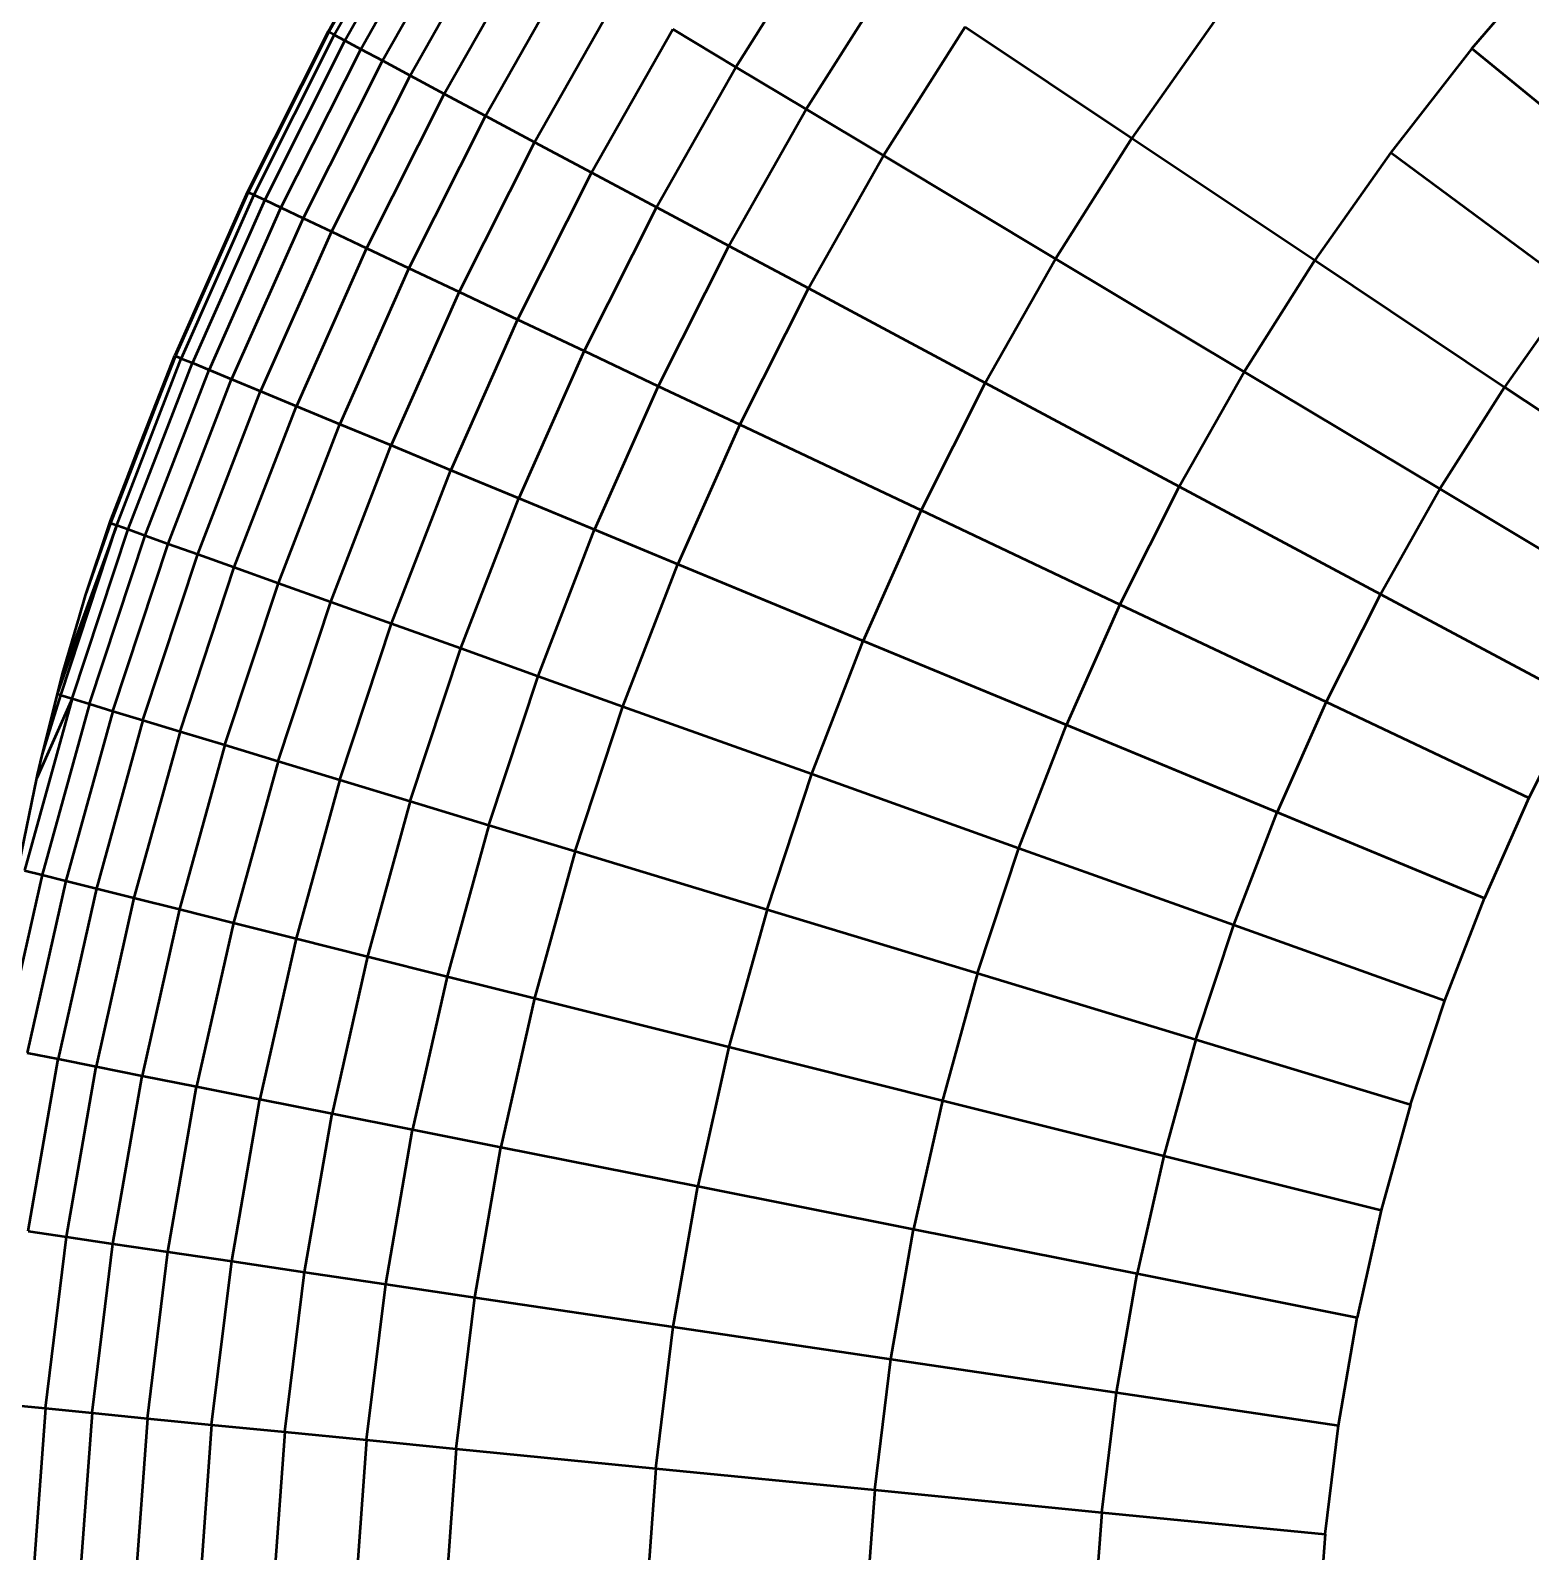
# Model space of a CAD drawing. Header units: millimetres. Extents: x -232 to 1390, y -69 to 653.
# Drawn here: x 90.79 to 124.04, y 134.38 to 168.1 of the extents above; entities that cross this region are included whole.
import ezdxf

# ---------------------------------------------------------------- set-up
doc = ezdxf.new("R2010")
doc.units = ezdxf.units.MM
doc.layers.add('Видимый контур (ГОСТ)', color=7, linetype='Continuous', lineweight=50)

msp = doc.modelspace()

# ---------------------------------------------------------------- linework, layer by layer
at = {"layer": 'Видимый контур (ГОСТ)'}
for p, q in [((97.383, 168.077), (99.341, 171.536)), ((97.399, 168.069), (99.357, 171.526)), ((97.522, 168.003), (99.477, 171.455)), ((97.756, 167.878), (99.705, 171.318)), ((98.109, 167.689), (100.048, 171.112)), ((98.588, 167.433), (100.514, 170.833)), ((99.201, 167.105), (101.11, 170.476)), ((106.422, 167.292), (108.331, 170.307)), ((99.959, 166.7), (101.848, 170.033)), ((122.739, 167.704), (124.649, 169.919)), ((100.876, 166.21), (102.739, 169.499)), ((107.983, 166.356), (109.845, 169.296)), ((101.963, 165.629), (103.796, 168.866)), ((117.024, 168.303), (115.203, 165.716)), ((97.383, 168.077), (95.595, 164.527)), ((97.399, 168.069), (95.612, 164.519)), ((97.522, 168.003), (95.738, 164.46)), ((97.383, 168.077), (97.399, 168.069)), ((97.399, 168.069), (97.522, 168.003)), ((97.522, 168.003), (97.756, 167.878)), ((103.225, 164.954), (105.024, 168.13)), ((105.024, 168.13), (106.422, 167.292)), ((109.697, 165.329), (111.506, 168.186)), ((111.506, 168.186), (115.203, 165.716)), ((97.756, 167.878), (95.979, 164.346)), ((98.109, 167.689), (96.34, 164.175)), ((97.756, 167.878), (98.109, 167.689)), ((98.109, 167.689), (98.588, 167.433)), ((122.739, 167.704), (120.94, 165.399)), ((122.739, 167.704), (126.649, 164.495)), ((98.588, 167.433), (96.831, 163.943)), ((98.588, 167.433), (99.201, 167.105)), ((104.663, 164.186), (106.422, 167.292)), ((106.422, 167.292), (107.983, 166.356)), ((99.201, 167.105), (97.459, 163.646)), ((99.201, 167.105), (99.959, 166.7)), ((99.959, 166.7), (98.237, 163.278)), ((99.959, 166.7), (100.876, 166.21)), ((106.268, 163.328), (107.983, 166.356)), ((107.983, 166.356), (109.697, 165.329)), ((100.876, 166.21), (99.176, 162.834)), ((100.876, 166.21), (101.963, 165.629)), ((101.963, 165.629), (100.29, 162.307)), ((101.963, 165.629), (103.225, 164.954)), ((113.51, 163.043), (115.203, 165.716)), ((115.203, 165.716), (119.256, 163.008)), ((108.03, 162.386), (109.697, 165.329)), ((109.697, 165.329), (113.51, 163.043)), ((120.94, 165.399), (119.256, 163.008)), ((120.94, 165.399), (125.003, 162.386)), ((103.225, 164.954), (101.584, 161.695)), ((103.225, 164.954), (104.663, 164.186)), ((95.595, 164.527), (93.985, 160.894)), ((95.612, 164.519), (94.002, 160.887)), ((95.738, 164.46), (94.13, 160.833)), ((95.979, 164.346), (94.376, 160.732)), ((95.595, 164.527), (95.612, 164.519)), ((95.612, 164.519), (95.738, 164.46)), ((95.738, 164.46), (95.979, 164.346)), ((95.979, 164.346), (96.34, 164.175)), ((96.34, 164.175), (94.746, 160.578)), ((96.831, 163.943), (95.247, 160.371)), ((96.34, 164.175), (96.831, 163.943)), ((96.831, 163.943), (97.459, 163.646)), ((104.663, 164.186), (103.058, 160.998)), ((104.663, 164.186), (106.268, 163.328)), ((97.459, 163.646), (95.89, 160.105)), ((97.459, 163.646), (98.237, 163.278)), ((98.237, 163.278), (96.684, 159.776)), ((98.237, 163.278), (99.176, 162.834)), ((106.268, 163.328), (104.703, 160.219)), ((106.268, 163.328), (108.03, 162.386)), ((111.951, 160.29), (113.51, 163.043)), ((113.51, 163.043), (117.692, 160.537)), ((117.692, 160.537), (119.256, 163.008)), ((119.256, 163.008), (123.462, 160.198)), ((99.176, 162.834), (97.644, 159.378)), ((99.176, 162.834), (100.29, 162.307)), ((100.29, 162.307), (98.783, 158.906)), ((100.29, 162.307), (101.584, 161.695)), ((108.03, 162.386), (106.509, 159.365)), ((108.03, 162.386), (111.951, 160.29)), ((125.003, 162.386), (123.462, 160.198)), ((101.584, 161.695), (100.105, 158.358)), ((101.584, 161.695), (103.058, 160.998)), ((92.549, 157.187), (94.002, 160.887)), ((94.002, 160.887), (92.564, 157.233)), ((92.572, 157.179), (94.002, 160.887)), ((93.175, 158.819), (93.985, 160.894)), ((93.985, 160.894), (94.002, 160.887)), ((94.002, 160.887), (94.13, 160.833)), ((103.058, 160.998), (101.611, 157.735)), ((103.058, 160.998), (104.703, 160.219)), ((92.703, 157.132), (94.13, 160.833)), ((92.953, 157.043), (94.376, 160.732)), ((93.33, 156.908), (94.746, 160.578)), ((94.13, 160.833), (94.376, 160.732)), ((94.376, 160.732), (94.746, 160.578)), ((94.746, 160.578), (95.247, 160.371)), ((116.25, 157.992), (117.692, 160.537)), ((117.692, 160.537), (122.03, 157.937)), ((93.841, 156.725), (95.247, 160.371)), ((95.247, 160.371), (95.89, 160.105)), ((104.703, 160.219), (103.293, 157.038)), ((104.703, 160.219), (106.509, 159.365)), ((111.951, 160.29), (110.528, 157.465)), ((111.951, 160.29), (116.25, 157.992)), ((122.03, 157.937), (123.462, 160.198)), ((123.462, 160.198), (127.595, 157.436)), ((94.496, 156.491), (95.89, 160.105)), ((95.89, 160.105), (96.684, 159.776)), ((95.305, 156.201), (96.684, 159.776)), ((96.684, 159.776), (97.644, 159.378)), ((96.284, 155.851), (97.644, 159.378)), ((97.644, 159.378), (98.783, 158.906)), ((106.509, 159.365), (105.138, 156.274)), ((106.509, 159.365), (110.528, 157.465)), ((97.444, 155.436), (98.783, 158.906)), ((98.783, 158.906), (100.105, 158.358)), ((92.886, 158.068), (93.175, 158.819)), ((98.792, 154.954), (100.105, 158.358)), ((100.105, 158.358), (101.611, 157.735)), ((92.564, 157.233), (92.886, 158.068)), ((116.25, 157.992), (114.935, 155.38)), ((116.25, 157.992), (120.711, 155.608)), ((120.711, 155.608), (122.03, 157.937)), ((122.03, 157.937), (126.294, 155.381)), ((100.327, 154.405), (101.611, 157.735)), ((101.611, 157.735), (103.293, 157.038)), ((92.006, 155.573), (92.549, 157.187)), ((92.006, 155.573), (92.572, 157.179)), ((92.549, 157.187), (92.564, 157.233)), ((92.572, 157.179), (92.549, 157.187)), ((92.572, 157.179), (92.703, 157.132)), ((110.528, 157.465), (109.246, 154.572)), ((110.528, 157.465), (114.935, 155.38)), ((91.385, 153.388), (92.703, 157.132)), ((91.459, 153.366), (92.703, 157.132)), ((92.703, 157.132), (91.499, 153.841)), ((91.713, 153.289), (92.953, 157.043)), ((92.096, 153.172), (93.33, 156.908)), ((92.703, 157.132), (92.953, 157.043)), ((92.953, 157.043), (93.33, 156.908)), ((93.33, 156.908), (93.841, 156.725)), ((102.041, 153.791), (103.293, 157.038)), ((103.293, 157.038), (105.138, 156.274)), ((92.616, 153.015), (93.841, 156.725)), ((93.281, 152.813), (94.496, 156.491)), ((93.841, 156.725), (94.496, 156.491)), ((94.496, 156.491), (95.305, 156.201)), ((94.104, 152.563), (95.305, 156.201)), ((95.305, 156.201), (96.284, 155.851)), ((103.921, 153.118), (105.138, 156.274)), ((105.138, 156.274), (109.246, 154.572)), ((95.099, 152.262), (96.284, 155.851)), ((96.284, 155.851), (97.444, 155.436)), ((91.864, 155.091), (92.006, 155.573)), ((120.711, 155.608), (119.508, 153.218)), ((120.711, 155.608), (125.095, 153.265)), ((96.278, 151.904), (97.444, 155.436)), ((97.444, 155.436), (98.792, 154.954)), ((114.935, 155.38), (113.75, 152.707)), ((114.935, 155.38), (119.508, 153.218)), ((91.499, 153.841), (91.864, 155.091)), ((97.648, 151.488), (98.792, 154.954)), ((98.792, 154.954), (100.327, 154.405)), ((108.108, 151.621), (109.246, 154.572)), ((109.246, 154.572), (113.75, 152.707)), ((99.207, 151.015), (100.327, 154.405)), ((100.327, 154.405), (102.041, 153.791)), ((91.385, 153.388), (91.499, 153.841)), ((100.949, 150.487), (102.041, 153.791)), ((102.041, 153.791), (103.921, 153.118)), ((91.713, 153.289), (90.659, 149.478)), ((91.713, 153.289), (90.929, 151.529)), ((91.044, 152.036), (91.385, 153.388)), ((91.044, 152.036), (91.459, 153.366)), ((92.096, 153.172), (91.047, 149.381)), ((91.459, 153.366), (91.385, 153.388)), ((91.459, 153.366), (91.713, 153.289)), ((91.713, 153.289), (92.096, 153.172)), ((92.096, 153.172), (92.616, 153.015)), ((102.861, 149.907), (103.921, 153.118)), ((103.921, 153.118), (108.108, 151.621)), ((119.508, 153.218), (118.423, 150.771)), ((119.508, 153.218), (124.002, 151.092)), ((125.095, 153.265), (124.002, 151.092)), ((92.616, 153.015), (91.573, 149.249)), ((93.281, 152.813), (92.248, 149.08)), ((92.616, 153.015), (93.281, 152.813)), ((93.281, 152.813), (94.104, 152.563)), ((94.104, 152.563), (93.082, 148.871)), ((94.104, 152.563), (95.099, 152.262)), ((112.698, 149.978), (113.75, 152.707)), ((113.75, 152.707), (118.423, 150.771)), ((95.099, 152.262), (94.09, 148.619)), ((95.099, 152.262), (96.278, 151.904)), ((90.945, 151.598), (91.044, 152.036)), ((96.278, 151.904), (95.286, 148.319)), ((96.278, 151.904), (97.648, 151.488)), ((90.539, 149.623), (90.929, 151.529)), ((90.929, 151.529), (90.945, 151.598)), ((97.648, 151.488), (96.674, 147.971)), ((97.648, 151.488), (99.207, 151.015)), ((107.115, 148.616), (108.108, 151.621)), ((108.108, 151.621), (112.698, 149.978)), ((124.002, 151.092), (123.016, 148.869)), ((99.207, 151.015), (98.255, 147.575)), ((99.207, 151.015), (100.949, 150.487)), ((117.46, 148.274), (118.423, 150.771)), ((118.423, 150.771), (123.016, 148.869)), ((100.949, 150.487), (100.021, 147.133)), ((100.949, 150.487), (102.861, 149.907)), ((102.861, 149.907), (101.959, 146.648)), ((102.861, 149.907), (107.115, 148.616)), ((111.78, 147.201), (112.698, 149.978)), ((112.698, 149.978), (117.46, 148.274)), ((90.659, 149.478), (91.047, 149.381)), ((91.047, 149.381), (90.185, 145.542)), ((91.573, 149.249), (90.717, 145.437)), ((91.047, 149.381), (91.573, 149.249)), ((92.248, 149.08), (91.399, 145.301)), ((91.573, 149.249), (92.248, 149.08)), ((92.248, 149.08), (93.082, 148.871)), ((93.082, 148.871), (92.242, 145.133)), ((93.082, 148.871), (94.09, 148.619)), ((122.141, 146.599), (123.016, 148.869)), ((94.09, 148.619), (93.262, 144.93)), ((94.09, 148.619), (95.286, 148.319)), ((107.115, 148.616), (106.271, 145.567)), ((107.115, 148.616), (111.78, 147.201)), ((95.286, 148.319), (94.47, 144.69)), ((95.286, 148.319), (96.674, 147.971)), ((116.621, 145.733), (117.46, 148.274)), ((117.46, 148.274), (122.141, 146.599)), ((96.674, 147.971), (95.874, 144.411)), ((96.674, 147.971), (98.255, 147.575)), ((98.255, 147.575), (97.473, 144.093)), ((98.255, 147.575), (100.021, 147.133)), ((100.021, 147.133), (99.258, 143.738)), ((100.021, 147.133), (101.959, 146.648)), ((111.78, 147.201), (111, 144.383)), ((111.78, 147.201), (116.621, 145.733)), ((101.959, 146.648), (101.217, 143.348)), ((101.959, 146.648), (106.271, 145.567)), ((121.378, 144.29), (122.141, 146.599)), ((116.621, 145.733), (115.907, 143.154)), ((116.621, 145.733), (121.378, 144.29)), ((90.717, 145.437), (91.399, 145.301)), ((106.271, 145.567), (105.578, 142.481)), ((106.271, 145.567), (111, 144.383)), ((90.737, 141.485), (91.399, 145.301)), ((91.399, 145.301), (92.242, 145.133)), ((91.588, 141.359), (92.242, 145.133)), ((92.242, 145.133), (93.262, 144.93)), ((92.616, 141.206), (93.262, 144.93)), ((93.262, 144.93), (94.47, 144.69)), ((93.835, 141.025), (94.47, 144.69)), ((94.47, 144.69), (95.874, 144.411)), ((95.251, 140.815), (95.874, 144.411)), ((95.874, 144.411), (97.473, 144.093)), ((111, 144.383), (110.359, 141.529)), ((111, 144.383), (115.907, 143.154)), ((96.863, 140.576), (97.473, 144.093)), ((97.473, 144.093), (99.258, 143.738)), ((121.378, 144.29), (120.729, 141.946)), ((98.664, 140.309), (99.258, 143.738)), ((99.258, 143.738), (101.217, 143.348)), ((100.639, 140.016), (101.217, 143.348)), ((101.217, 143.348), (105.578, 142.481)), ((115.907, 143.154), (115.32, 140.543)), ((115.907, 143.154), (120.729, 141.946)), ((105.037, 139.363), (105.578, 142.481)), ((105.578, 142.481), (110.359, 141.529)), ((120.729, 141.946), (120.196, 139.573)), ((90.737, 141.485), (91.588, 141.359)), ((91.119, 137.556), (91.588, 141.359)), ((91.588, 141.359), (92.616, 141.206)), ((109.86, 138.648), (110.359, 141.529)), ((110.359, 141.529), (115.32, 140.543)), ((92.153, 137.454), (92.616, 141.206)), ((92.616, 141.206), (93.835, 141.025)), ((93.379, 137.334), (93.835, 141.025)), ((93.835, 141.025), (95.251, 140.815)), ((94.804, 137.193), (95.251, 140.815)), ((95.251, 140.815), (96.863, 140.576)), ((96.426, 137.033), (96.863, 140.576)), ((96.863, 140.576), (98.664, 140.309)), ((98.238, 136.855), (98.664, 140.309)), ((98.664, 140.309), (100.639, 140.016)), ((114.863, 137.906), (115.32, 140.543)), ((115.32, 140.543), (120.196, 139.573)), ((100.226, 136.659), (100.639, 140.016)), ((100.639, 140.016), (105.037, 139.363)), ((104.65, 136.223), (105.037, 139.363)), ((105.037, 139.363), (109.86, 138.648)), ((119.78, 137.177), (120.196, 139.573)), ((109.502, 135.746), (109.86, 138.648)), ((109.86, 138.648), (114.863, 137.906)), ((90.263, 137.64), (91.119, 137.556)), ((114.535, 135.25), (114.863, 137.906)), ((114.863, 137.906), (119.78, 137.177)), ((91.119, 137.556), (90.837, 133.735)), ((91.119, 137.556), (92.153, 137.454)), ((92.153, 137.454), (91.875, 133.684)), ((92.153, 137.454), (93.379, 137.334)), ((93.379, 137.334), (93.106, 133.624)), ((93.379, 137.334), (94.804, 137.193)), ((94.804, 137.193), (94.536, 133.554)), ((94.804, 137.193), (96.426, 137.033)), ((96.426, 137.033), (96.163, 133.474)), ((96.426, 137.033), (98.238, 136.855)), ((119.483, 134.763), (119.78, 137.177)), ((98.238, 136.855), (97.982, 133.384)), ((98.238, 136.855), (100.226, 136.659)), ((100.226, 136.659), (99.977, 133.286)), ((100.226, 136.659), (104.65, 136.223)), ((104.65, 136.223), (104.417, 133.068)), ((104.65, 136.223), (109.502, 135.746)), ((109.502, 135.746), (109.287, 132.829)), ((109.502, 135.746), (114.535, 135.25)), ((114.535, 135.25), (114.338, 132.581)), ((114.535, 135.25), (119.483, 134.763)), ((119.483, 134.763), (119.304, 132.337))]:
    msp.add_line(p, q, dxfattribs=at)

doc.saveas('drawing.dxf')
